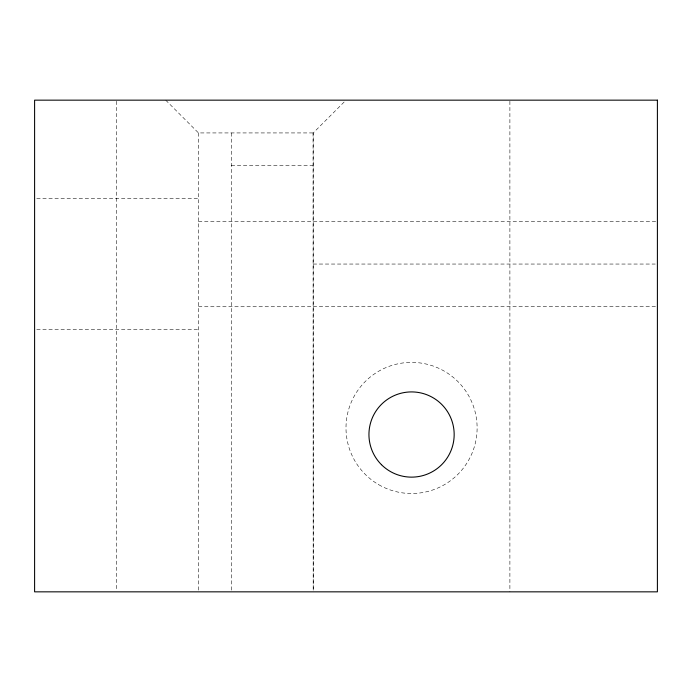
<?xml version="1.0" encoding="UTF-8"?>
<svg xmlns="http://www.w3.org/2000/svg" width="692" height="692" viewBox="0 0 692 692"><rect width="100%" height="100%" fill="white"/><g stroke="black" fill="none" stroke-linecap="round" stroke-linejoin="round"><path stroke-width="0.52" stroke-dasharray="3.46 2.59" d="M313.069 132.933L313.216 590.76L313.225 132.933L345.239 100.92M165.717 100.158L198.492 132.933L313.225 132.933M231.275 165.717L313.225 165.717M36.754 198.492L198.492 198.492M198.492 221.362L657.4 221.44M313.225 264.05L655.246 264.05M313.225 306.668L657.4 306.668M198.492 306.746L313.225 306.746M36.754 329.608L198.492 329.608M509.892 101.24L509.892 591.842M231.275 132.933L231.275 590.76M198.492 132.933L198.492 591.842M116.55 101.24L116.55 590.76M378.775 484.72A65.558 65.558 0 0 0 477.117 427.95A65.558 65.558 0 0 0 378.775 371.172A65.558 65.558 0 0 0 378.775 484.72"/><path stroke-width="1.04" d="M657.4 100.158L34.6 100.158L34.6 591.842L657.4 591.842L657.4 100.158M381.43 464.661A42.61 42.61 0 0 0 452.715 445.553A42.61 42.61 0 0 0 400.53 393.367A42.61 42.61 0 0 0 381.43 464.661"/></g></svg>
